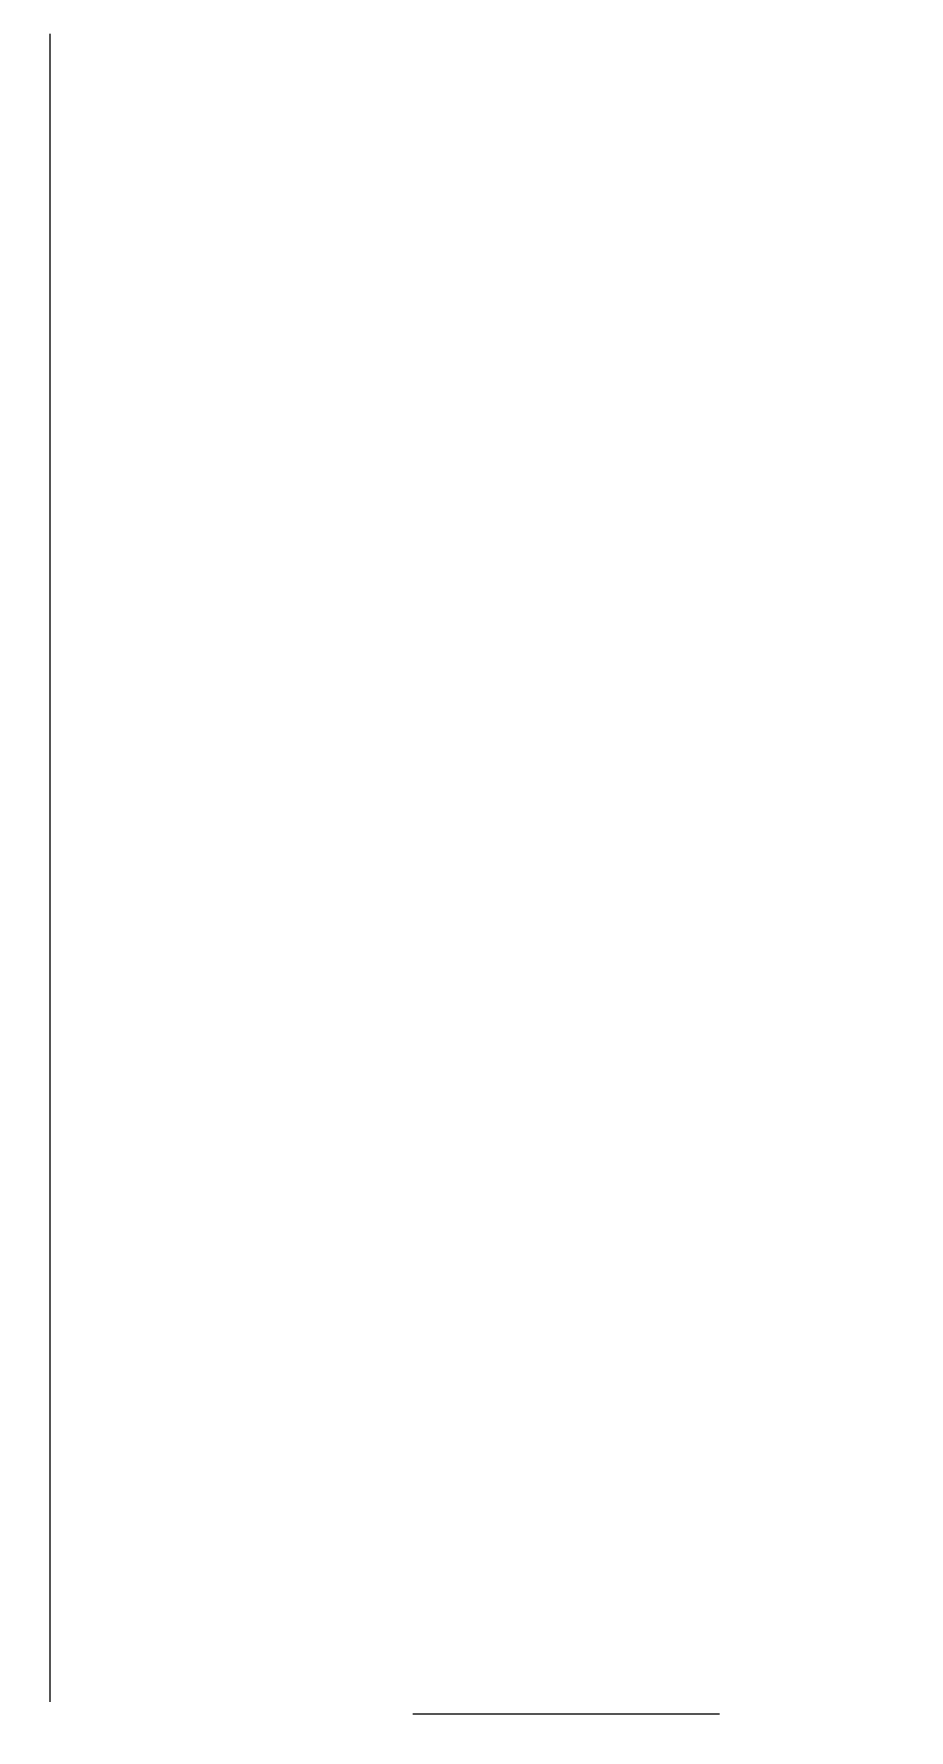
# Model space of a CAD drawing. Header units: millimetres. Extents: x 105 to 1807, y -268 to 915.
# Drawn here: x 314.1806 to 314.4231, y 160.6926 to 161.1626 of the extents above; entities that cross this region are included whole.
import ezdxf

# ---------------------------------------------------------------- set-up
doc = ezdxf.new("R2010")
doc.units = ezdxf.units.MM
doc.layers.add('SOMBREADO', color=8, linetype='Continuous')
pattern_1 = [(0, (314.1806, 160.6926), (0, 6.985), [5.08, -1.905]), (90, (314.1806, 160.6926), (-6.985, 4e-16), [5.08, -1.905])]

msp = doc.modelspace()

# ---------------------------------------------------------------- hatches: boundary and pattern name
at = {"layer": 'SOMBREADO'}
h = msp.add_hatch(dxfattribs=at)
h.set_pattern_fill('ANGLE', color=256, style=0)
h.set_pattern_definition(pattern_1)
h.paths.add_polyline_path([(314.4231, 160.92511), (314.4081, 160.92511), (314.4081, 160.93917), (314.40106, 160.93917, -1), (314.40106, 160.95323), (314.4081, 160.95323), (314.4081, 160.9673), (314.4231, 160.9673), (314.4231, 161.16261), (314.1806, 161.16261), (314.1806, 160.69717, -0.208759), (314.19091, 160.70167), (314.20497, 160.70167), (314.20497, 160.7298), (314.26122, 160.7298), (314.26122, 160.70167), (314.27528, 160.70167, -0.311334), (314.28843, 160.69261), (314.36777, 160.69261, -0.311334), (314.38091, 160.70167), (314.39497, 160.70167), (314.39497, 160.7298), (314.4231, 160.7298)])
h.paths.add_polyline_path([(314.25325, 160.93917, 1), (314.25325, 160.95323), (314.24622, 160.95323), (314.23216, 160.95323), (314.2181, 160.95323), (314.21106, 160.95323, 1), (314.21106, 160.93917), (314.23216, 160.93917)], flags=16)
h = msp.add_hatch(dxfattribs=at)
h.set_pattern_fill('ANGLE', color=256, style=0)
h.set_pattern_definition(pattern_1)
h.paths.add_polyline_path([(314.25325, 160.93917, 1), (314.25325, 160.95323), (314.24622, 160.95323), (314.23216, 160.95323), (314.2181, 160.95323), (314.21106, 160.95323, 1), (314.21106, 160.93917), (314.23216, 160.93917)], flags=16)
h.paths.add_polyline_path([(314.24622, 160.92511), (314.2181, 160.92511), (314.2181, 160.93917), (314.23216, 160.93917), (314.24622, 160.93917)], flags=17)

doc.saveas('drawing.dxf')
